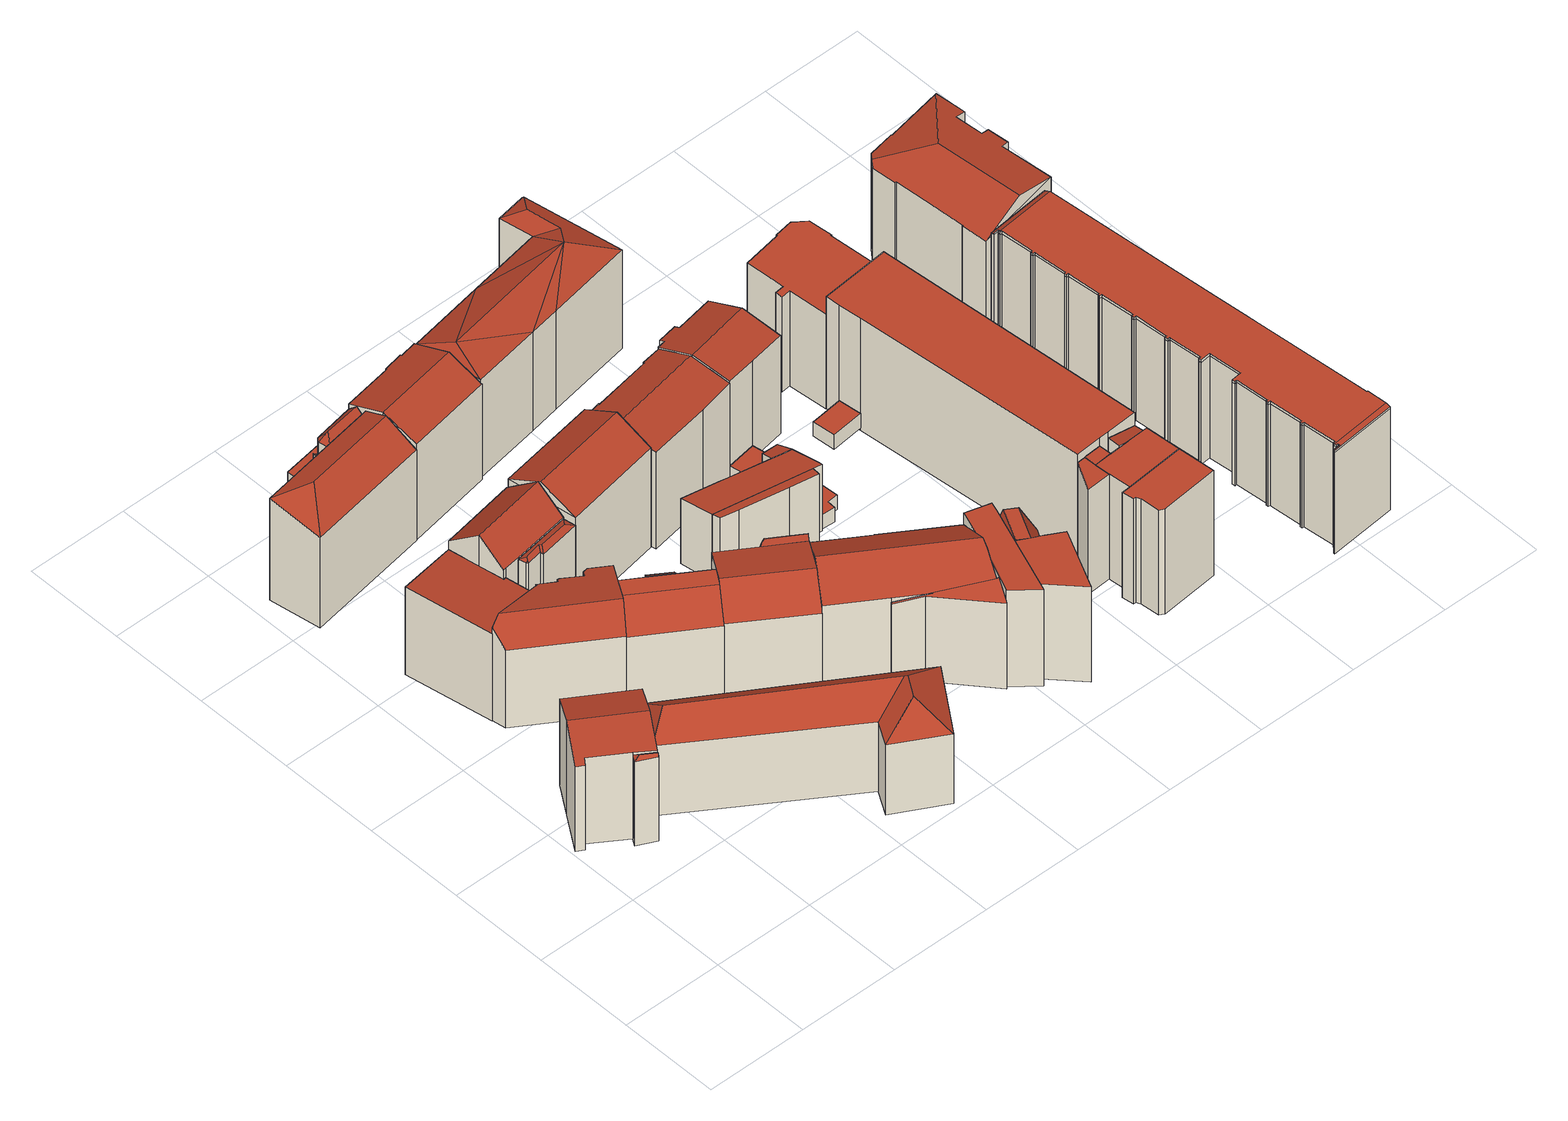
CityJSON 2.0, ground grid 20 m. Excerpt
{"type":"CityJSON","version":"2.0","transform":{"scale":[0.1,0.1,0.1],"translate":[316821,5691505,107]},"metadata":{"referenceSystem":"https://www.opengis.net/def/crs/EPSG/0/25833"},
"CityObjects":{
"building1":{"type":"Building","attributes":{"Gemeindeschluessel":14713000,"Geometrietyp2DReferenz":"3000","function":"31001_9998","roofType":"9999"},"children":["building1-1","building1-2"]},
"building1-1":{"type":"BuildingPart","attributes":{"Dachtyp_tdc":"tdcGableRoof","Dachneigung":15.37,"QualitaetDacherkennung":74,"Geometrietyp2DReferenz":"3000","roofType":"3100","measuredHeight":21.36},"parents":["building1"],"geometry":[{"type":"MultiSurface","lod":"2","boundaries":[[[0,1,2,3]],[[1,4,5,6,2]],[[0,7,8,9]],[[9,10,11,12,13,4,1,0]],[[14,15,16,17,18,19,20,3,2,6]],[[13,12,15,14,21]],[[12,11,16,15]],[[11,10,17,16]],[[10,9,18,17]],[[9,8,19,18]],[[8,7,20,19]],[[7,0,3,20]],[[21,5,4,13]],[[21,14,6,5]]],"semantics":{"surfaces":[{"type":"WallSurface"},{"type":"RoofSurface"},{"type":"GroundSurface"},{"type":"ClosureSurface"}],"values":[0,0,1,1,2,0,0,0,0,0,0,0,0,3]}}]},
"building1-2":{"type":"BuildingPart","attributes":{"Dachtyp_tdc":"tdcFreeFormRoof","Dachneigung":38.5,"QualitaetDacherkennung":6,"Geometrietyp2DReferenz":"3000","roofType":"5000","measuredHeight":19.57},"parents":["building1"],"geometry":[{"type":"MultiSurface","lod":"2","boundaries":[[[22,21,14,23]],[[5,24,25,6]],[[24,22,23,25]],[[26,24,5]],[[27,26,5,21]],[[27,21,22]],[[26,27,22,24]],[[23,14,6,25]],[[6,14,21,5]]],"semantics":{"surfaces":[{"type":"WallSurface"},{"type":"RoofSurface"},{"type":"GroundSurface"},{"type":"ClosureSurface"}],"values":[0,0,0,0,1,1,1,2,3]}}]},
"building2":{"type":"Building","attributes":{"Gemeindeschluessel":14713000,"Dachtyp_tdc":"tdcPolyFlatRoof","Dachneigung":2.95,"QualitaetDacherkennung":68,"Geometrietyp2DReferenz":"3000","function":"31001_9998","roofType":"2100","measuredHeight":19.73},"geometry":[{"type":"MultiSurface","lod":"2","boundaries":[[[28,29,30,31]],[[29,32,33,30]],[[32,34,35,33]],[[34,36,37,35]],[[36,38,39,37]],[[38,40,41,39]],[[40,28,31,41]],[[40,38,36,34,32,29,28]],[[31,30,33,35,37,39,41]]],"semantics":{"surfaces":[{"type":"WallSurface"},{"type":"RoofSurface"},{"type":"GroundSurface"}],"values":[0,0,0,0,0,0,0,1,2]}}]},
"building3":{"type":"Building","attributes":{"Dachtyp_tdc":"tdcFreeFormRoof","Gemeindeschluessel":14713000,"Dachneigung":12.97,"QualitaetDacherkennung":31,"Geometrietyp2DReferenz":"3000","function":"31001_9998","roofType":"5000","measuredHeight":22.93},"geometry":[{"type":"MultiSurface","lod":"2","boundaries":[[[42,43,44,45]],[[43,46,47,44]],[[46,48,49,47]],[[48,50,51,49]],[[50,52,53,51]],[[52,54,55,53]],[[54,56,57,55]],[[56,58,59,57]],[[58,60,61,59]],[[46,62,63,50,48]],[[62,43,42,64,65,60,58,56,54,52,63]],[[46,43,62]],[[52,50,63]],[[61,66,67,45,44,47,49,51,53,55,57,59]],[[60,65,66,61]],[[65,64,67,66]],[[64,42,45,67]]],"semantics":{"surfaces":[{"type":"WallSurface"},{"type":"RoofSurface"},{"type":"GroundSurface"}],"values":[0,0,0,0,0,0,0,0,0,1,1,0,0,2,0,0,0]}}]},
"building4":{"type":"Building","attributes":{"Dachtyp_tdc":"tdcFreeFormRoof","Gemeindeschluessel":14713000,"Dachneigung":39.25,"QualitaetDacherkennung":23,"Geometrietyp2DReferenz":"3000","function":"31001_9998","roofType":"5000","measuredHeight":20.72},"geometry":[{"type":"MultiSurface","lod":"2","boundaries":[[[68,69,70,71]],[[69,72,73,70]],[[72,74,75,73]],[[74,76,77,75]],[[76,78,79,77]],[[78,68,71,79]],[[80,81,78,76]],[[82,83,80,76,74]],[[82,74,72]],[[83,82,72,69]],[[81,80,83,69,68]],[[81,68,78]],[[71,70,73,75,77,79]]],"semantics":{"surfaces":[{"type":"WallSurface"},{"type":"RoofSurface"},{"type":"GroundSurface"}],"values":[0,0,0,0,0,0,1,1,1,1,1,1,2]}}]},
"building5":{"type":"Building","attributes":{"Gemeindeschluessel":14713000,"Geometrietyp2DReferenz":"3000","function":"31001_9998","roofType":"9999"},"children":["building5-1","building5-2"]},
"building5-1":{"type":"BuildingPart","attributes":{"Dachtyp_tdc":"tdcHipAndGableRoof","Dachneigung":33.05,"QualitaetDacherkennung":37,"Geometrietyp2DReferenz":"3000","roofType":"5000","measuredHeight":24.32},"parents":["building5"],"geometry":[{"type":"MultiSurface","lod":"2","boundaries":[[[84,85,86,87]],[[85,88,89,86]],[[90,84,87,91,92]],[[88,85,93]],[[84,90,94]],[[85,84,94,93]],[[90,88,93,94]],[[87,86,89,95,96,91]],[[95,89,88,90,92,97,98]],[[92,91,96,97]],[[96,95,98,97]]],"semantics":{"surfaces":[{"type":"WallSurface"},{"type":"RoofSurface"},{"type":"GroundSurface"},{"type":"ClosureSurface"}],"values":[0,0,0,1,0,1,1,2,0,3,3]}}]},
"building5-2":{"type":"BuildingPart","attributes":{"Dachtyp_tdc":"tdcFreeFormRoof","Dachneigung":47.01,"QualitaetDacherkennung":5,"Geometrietyp2DReferenz":"3000","roofType":"5000","measuredHeight":22.91},"parents":["building5"],"geometry":[{"type":"MultiSurface","lod":"2","boundaries":[[[98,99,100,95]],[[99,101,102,100]],[[101,103,104,102]],[[103,105,106,104]],[[105,107,108,106]],[[107,109,110,108]],[[109,111,112,110]],[[111,113,114,112]],[[113,92,91,114]],[[113,111,109,115,116,117]],[[109,107,115]],[[107,105,116,115]],[[105,103,117,116]],[[103,101,99,98,97]],[[103,97,92,113,117]],[[95,100,102,104,106,108,110,112,114,91,96]],[[96,91,92,97]],[[98,95,96,97]]],"semantics":{"surfaces":[{"type":"WallSurface"},{"type":"RoofSurface"},{"type":"GroundSurface"},{"type":"ClosureSurface"}],"values":[0,0,0,0,0,0,0,0,0,1,1,1,1,1,1,2,3,3]}}]},
"building6":{"type":"Building","attributes":{"Dachtyp_tdc":"tdcPolyFlatRoof","Gemeindeschluessel":14713000,"Dachneigung":42.64,"QualitaetDacherkennung":22,"Geometrietyp2DReferenz":"3000","function":"31001_9998","roofType":"2100","measuredHeight":22.28},"geometry":[{"type":"MultiSurface","lod":"2","boundaries":[[[118,119,120,121]],[[119,122,123,120]],[[122,124,125,123]],[[124,126,127,125]],[[126,118,121,127]],[[126,124,122,119,118]],[[121,120,123,125,127]]],"semantics":{"surfaces":[{"type":"WallSurface"},{"type":"RoofSurface"},{"type":"GroundSurface"}],"values":[0,0,0,0,0,1,2]}}]},
"building7":{"type":"Building","attributes":{"Gemeindeschluessel":14713000,"Geometrietyp2DReferenz":"3000","function":"31001_9998","roofType":"9999"},"children":["building7-1","building7-2"]},
"building7-1":{"type":"BuildingPart","attributes":{"Dachtyp_tdc":"tdcFreeFormRoof","Dachneigung":22.68,"QualitaetDacherkennung":15,"Geometrietyp2DReferenz":"3000","roofType":"5000","measuredHeight":21.15},"parents":["building7"],"geometry":[{"type":"MultiSurface","lod":"2","boundaries":[[[128,129,130,131]],[[129,132,133,130]],[[132,134,135,133]],[[136,137,138,139]],[[137,140,141,138]],[[140,128,131,141]],[[142,143,140,137]],[[142,137,136]],[[144,145,143,142,136,134]],[[146,144,134,132]],[[146,132,129]],[[145,144,146,129,128]],[[143,145,128,140]],[[131,130,133,135,139,138,141]],[[139,135,134,136]]],"semantics":{"surfaces":[{"type":"WallSurface"},{"type":"RoofSurface"},{"type":"GroundSurface"},{"type":"ClosureSurface"}],"values":[0,0,0,0,0,0,1,1,1,1,1,1,1,2,3]}}]},
"building7-2":{"type":"BuildingPart","attributes":{"Dachtyp_tdc":"tdcGableRoof","Dachneigung":39.76,"QualitaetDacherkennung":64,"Geometrietyp2DReferenz":"3000","roofType":"3100","measuredHeight":26.02},"parents":["building7"],"geometry":[{"type":"MultiSurface","lod":"2","boundaries":[[[147,148,149,150]],[[148,151,152,149]],[[151,153,154,152]],[[153,155,156,154]],[[155,157,158,156]],[[157,159,160,158]],[[159,161,136,139,160]],[[162,147,150,135,134]],[[159,157,155,153,151]],[[151,148,147,162,161,159]],[[150,149,152,154,156,158,160,139,135]],[[134,136,161,162]],[[134,135,139,136]]],"semantics":{"surfaces":[{"type":"WallSurface"},{"type":"RoofSurface"},{"type":"GroundSurface"},{"type":"ClosureSurface"}],"values":[0,0,0,0,0,0,0,0,1,1,2,0,3]}}]},
"building8":{"type":"Building","attributes":{"Gemeindeschluessel":14713000,"Geometrietyp2DReferenz":"3000","function":"31001_9998","roofType":"9999"},"children":["building8-1","building8-2"]},
"building8-1":{"type":"BuildingPart","attributes":{"Dachtyp_tdc":"tdcCutGableRoof","Dachneigung":44.72,"QualitaetDacherkennung":66,"Geometrietyp2DReferenz":"3000","roofType":"9999","measuredHeight":21.93},"parents":["building8"],"geometry":[{"type":"MultiSurface","lod":"2","boundaries":[[[163,164,165,166]],[[167,168,169,170]],[[168,171,172,169]],[[171,173,174,172]],[[173,175,176,174]],[[175,177,178,176]],[[177,179,180,178]],[[179,181,182,180]],[[181,183,184,182]],[[183,163,166,184]],[[173,171,168,167,185,164,163,183]],[[181,179,177,175]],[[183,181,175,173]],[[166,165,186,170,169,172,174,176,178,180,182,184]],[[186,165,164,185]],[[170,186,185,167]]],"semantics":{"surfaces":[{"type":"WallSurface"},{"type":"RoofSurface"},{"type":"GroundSurface"},{"type":"ClosureSurface"}],"values":[0,0,0,0,0,0,0,0,0,0,1,1,1,2,3,3]}}]},
"building8-2":{"type":"BuildingPart","attributes":{"Dachtyp_tdc":"tdcPolyFlatRoof","Dachneigung":35.37,"QualitaetDacherkennung":40,"Geometrietyp2DReferenz":"3000","roofType":"2100","measuredHeight":17.19},"parents":["building8"],"geometry":[{"type":"MultiSurface","lod":"2","boundaries":[[[187,188,167,170,189]],[[190,191,192,165,164]],[[191,187,189,192]],[[191,190,193,188,187]],[[189,170,186,165,192]],[[193,185,167,188]],[[185,186,170,167]],[[190,164,185,193]],[[164,165,186,185]]],"semantics":{"surfaces":[{"type":"WallSurface"},{"type":"RoofSurface"},{"type":"GroundSurface"},{"type":"ClosureSurface"}],"values":[0,0,0,1,2,0,3,0,3]}}]},
"building9":{"type":"Building","attributes":{"Gemeindeschluessel":14713000,"Geometrietyp2DReferenz":"3000","function":"31001_9998","roofType":"9999"},"children":["building9-1","building9-2"]},
"building9-1":{"type":"BuildingPart","attributes":{"Dachtyp_tdc":"tdcFreeFormRoof","Dachneigung":75.39,"QualitaetDacherkennung":14,"Geometrietyp2DReferenz":"3000","roofType":"5000","measuredHeight":22},"parents":["building9"],"geometry":[{"type":"MultiSurface","lod":"2","boundaries":[[[194,195,196,197,198]],[[195,199,200,196]],[[199,201,202,200]],[[201,203,204,205,202]],[[206,203,201]],[[207,206,201,199]],[[208,207,199,195]],[[208,195,194]],[[206,207,208,194,203]],[[197,196,200,202,205]],[[198,197,205,204]],[[198,204,203,194]]],"semantics":{"surfaces":[{"type":"WallSurface"},{"type":"RoofSurface"},{"type":"GroundSurface"},{"type":"ClosureSurface"}],"values":[0,0,0,0,0,1,1,1,1,2,3,3]}}]},
"building9-2":{"type":"BuildingPart","attributes":{"Dachtyp_tdc":"tdcGableRoof","Dachneigung":11.96,"QualitaetDacherkennung":33,"Geometrietyp2DReferenz":"3000","roofType":"3100","measuredHeight":22.64},"parents":["building9"],"geometry":[{"type":"MultiSurface","lod":"2","boundaries":[[[204,209,210,205]],[[209,211,178,210]],[[211,212,172,178]],[[212,198,197,172]],[[213,214,215,216,217]],[[209,216,215,211]],[[211,215,214,212]],[[204,203,217,216,209]],[[212,214,213,194,198]],[[197,205,210,178,172]],[[205,197,198,204]],[[217,203,194,213]],[[198,194,203,204]]],"semantics":{"surfaces":[{"type":"WallSurface"},{"type":"RoofSurface"},{"type":"GroundSurface"},{"type":"ClosureSurface"}],"values":[0,0,0,0,1,1,0,0,0,2,3,0,3]}}]},
"building10":{"type":"Building","attributes":{"Gemeindeschluessel":14713000,"Dachorientierung":0,"MittlereTraufHoehe":118.76,"ObjektHoehe":10.97,"BodenHoehe":107.78,"Geometrietyp2DReferenz":"3000","BezugspunktDach":"2000","AbsoluteHoehe":118.76,"Dachflaeche":135.87,"function":"31001_9998","measuredHeight":10.97,"storeysAboveGround":4},"geometry":[{"type":"MultiSurface","lod":"2","boundaries":[[[218,219,220,221,222,223,224,225,226,227,228,229,230,231,232,233,234,235,236,237,238,239,240,241]],[[233,232,242,243]],[[232,231,244,242]],[[231,230,245,244]],[[230,229,246,245]],[[229,228,247,246]],[[228,227,248,247]],[[227,226,249,248]],[[226,225,127,249]],[[225,224,250,127]],[[224,223,251,250]],[[223,222,252,251]],[[222,221,253,252]],[[221,220,254,253]],[[220,219,255,254]],[[219,218,256,255]],[[218,241,257,256]],[[241,240,258,257]],[[240,239,259,258]],[[239,238,260,259]],[[238,237,261,260]],[[237,236,262,261]],[[236,235,263,262]],[[235,234,264,263]],[[234,233,243,264]],[[257,258,259,260,261,262,263,264,243,242,244,245,246,247,248,249,127,250,251,252,253,254,255,256]]],"semantics":{"surfaces":[{"type":"RoofSurface"},{"type":"WallSurface"},{"type":"GroundSurface"}],"values":[0,1,1,1,1,1,1,1,1,1,1,1,1,1,1,1,1,1,1,1,1,1,1,1,1,2]}}]},
"building11":{"type":"Building","attributes":{"Dachtyp_tdc":"tdcGableRoof","Gemeindeschluessel":14713000,"Dachneigung":29.7,"QualitaetDacherkennung":48,"Geometrietyp2DReferenz":"3000","function":"31001_9998","roofType":"3100","measuredHeight":26.28},"geometry":[{"type":"MultiSurface","lod":"2","boundaries":[[[265,266,267,158]],[[266,268,269,267]],[[268,270,138,269]],[[270,265,158,138]],[[268,266,271]],[[265,270,272]],[[266,265,272,271]],[[270,268,271,272]],[[158,267,269,138]]],"semantics":{"surfaces":[{"type":"WallSurface"},{"type":"RoofSurface"},{"type":"GroundSurface"}],"values":[0,0,0,0,0,0,1,1,2]}}]},
"building12":{"type":"Building","attributes":{"Dachtyp_tdc":"tdcGableRoof","Gemeindeschluessel":14713000,"Dachneigung":18.73,"QualitaetDacherkennung":44,"Geometrietyp2DReferenz":"3000","function":"31001_9998","roofType":"3100","measuredHeight":24.68},"geometry":[{"type":"MultiSurface","lod":"2","boundaries":[[[273,274,275,276]],[[274,277,278,275]],[[277,279,280,278]],[[279,281,282,280]],[[281,283,284,282]],[[283,285,286,284]],[[285,287,288,286]],[[287,289,290,288]],[[289,291,292,290]],[[291,293,294,292]],[[293,295,296,294]],[[295,273,276,296]],[[291,289,287,285,283]],[[283,281,279,277,274,273,295,293,291]],[[276,275,278,280,282,284,286,288,290,292,294,296]]],"semantics":{"surfaces":[{"type":"WallSurface"},{"type":"RoofSurface"},{"type":"GroundSurface"}],"values":[0,0,0,0,0,0,0,0,0,0,0,0,1,1,2]}}]},
"building13":{"type":"Building","attributes":{"Gemeindeschluessel":14713000,"Geometrietyp2DReferenz":"3000","function":"31001_9998","roofType":"9999"},"children":["building13-1","building13-2"]},
"building13-1":{"type":"BuildingPart","attributes":{"Dachtyp_tdc":"tdcGableRoof","Dachneigung":29.41,"QualitaetDacherkennung":64,"Geometrietyp2DReferenz":"3000","roofType":"3100","measuredHeight":23.56},"parents":["building13"],"geometry":[{"type":"MultiSurface","lod":"2","boundaries":[[[297,298,299,300,301]],[[298,302,303,299]],[[302,201,304,303]],[[201,305,306,304]],[[305,307,308,306]],[[307,309,310,308]],[[309,311,312,310]],[[311,313,314,312]],[[313,315,316,314]],[[315,317,318,316]],[[317,319,320,318]],[[315,313,311,309,307,305,201,302]],[[302,298,297,321,322,319,317,315]],[[323,300,299,303,304,306,308,310,312,314,316,318,320]],[[301,321,297]],[[300,323,322,321,301]],[[323,320,319,322]]],"semantics":{"surfaces":[{"type":"WallSurface"},{"type":"RoofSurface"},{"type":"GroundSurface"},{"type":"ClosureSurface"}],"values":[0,0,0,0,0,0,0,0,0,0,0,1,1,2,0,3,3]}}]},
"building13-2":{"type":"BuildingPart","attributes":{"Dachtyp_tdc":"tdcPolyFlatRoof","Dachneigung":29.87,"QualitaetDacherkennung":61,"Geometrietyp2DReferenz":"3000","roofType":"2100","measuredHeight":21.38},"parents":["building13"],"geometry":[{"type":"MultiSurface","lod":"2","boundaries":[[[324,325,326,320,319]],[[325,327,328,326]],[[327,329,330,328]],[[329,331,332,330]],[[331,301,300,332]],[[301,331,329,327,325,324,333,334,321]],[[323,320,326,328,330,332,300]],[[322,334,333]],[[319,322,333,324]],[[319,320,323,322]],[[322,321,334]],[[323,300,301,321,322]]],"semantics":{"surfaces":[{"type":"WallSurface"},{"type":"RoofSurface"},{"type":"GroundSurface"},{"type":"ClosureSurface"}],"values":[0,0,0,0,0,1,2,0,0,3,0,3]}}]},
"building14":{"type":"Building","attributes":{"Dachtyp_tdc":"tdcPolyFlatRoof","Gemeindeschluessel":14713000,"Dachneigung":6.04,"QualitaetDacherkennung":55,"Geometrietyp2DReferenz":"3000","function":"31001_9998","roofType":"2100","measuredHeight":4.25},"geometry":[{"type":"MultiSurface","lod":"2","boundaries":[[[335,336,337,338]],[[336,339,340,337]],[[339,341,342,340]],[[341,335,338,342]],[[341,339,336,335]],[[338,337,340,342]]],"semantics":{"surfaces":[{"type":"WallSurface"},{"type":"RoofSurface"},{"type":"GroundSurface"}],"values":[0,0,0,0,1,2]}}]},
"building15":{"type":"Building","attributes":{"Gemeindeschluessel":14713000,"Geometrietyp2DReferenz":"3000","function":"31001_9998","roofType":"9999"},"children":["building15-1","building15-2"]},
"building15-1":{"type":"BuildingPart","attributes":{"Dachtyp_tdc":"tdcPolyFlatRoof","Dachneigung":4.33,"QualitaetDacherkennung":36,"Geometrietyp2DReferenz":"3000","roofType":"2100","measuredHeight":15.21},"parents":["building15"],"geometry":[{"type":"MultiSurface","lod":"2","boundaries":[[[343,344,345,346]],[[344,347,348,345]],[[347,349,350,348]],[[349,351,352,350]],[[343,346,353,354]],[[354,351,349,347,344,343]],[[346,345,348,350,352,353]],[[354,353,352,351]]],"semantics":{"surfaces":[{"type":"WallSurface"},{"type":"RoofSurface"},{"type":"GroundSurface"},{"type":"ClosureSurface"}],"values":[0,0,0,0,0,1,2,3]}}]},
"building15-2":{"type":"BuildingPart","attributes":{"Dachtyp_tdc":"tdcPolyFlatRoof","Dachneigung":3.43,"QualitaetDacherkennung":76,"Geometrietyp2DReferenz":"3000","roofType":"2100","measuredHeight":15.07},"parents":["building15"],"geometry":[{"type":"MultiSurface","lod":"2","boundaries":[[[355,356,357,358]],[[356,359,360,357]],[[359,361,362,360]],[[361,363,364,362]],[[363,365,366,364]],[[365,367,368,366]],[[367,369,370,368]],[[369,354,353,370]],[[351,355,358,352]],[[351,354,369,367,365,363,361,359,356,355]],[[358,357,360,362,364,366,368,370,353,352]],[[352,353,354,351]]],"semantics":{"surfaces":[{"type":"WallSurface"},{"type":"RoofSurface"},{"type":"GroundSurface"},{"type":"ClosureSurface"}],"values":[0,0,0,0,0,0,0,0,0,1,2,3]}}]},
"building16":{"type":"Building","attributes":{"Dachtyp_tdc":"tdcPolyFlatRoof","Gemeindeschluessel":14713000,"Dachneigung":0,"QualitaetDacherkennung":58,"Geometrietyp2DReferenz":"3000","function":"31001_9998","roofType":"1000","measuredHeight":21.76},"geometry":[{"type":"MultiSurface","lod":"2","boundaries":[[[371,372,326,373]],[[372,374,318,326]],[[374,375,312,318]],[[375,376,377,312]],[[376,378,379,377]],[[378,380,381,379]],[[380,382,383,381]],[[382,371,373,383]],[[382,380,378,376,375,374,372,371]],[[373,326,318,312,377,379,381,383]]],"semantics":{"surfaces":[{"type":"WallSurface"},{"type":"RoofSurface"},{"type":"GroundSurface"}],"values":[0,0,0,0,0,0,0,0,1,2]}}]},
"building17":{"type":"Building","attributes":{"Dachtyp_tdc":"tdcFreeFormRoof","Gemeindeschluessel":14713000,"Dachneigung":10.08,"QualitaetDacherkennung":63,"Geometrietyp2DReferenz":"3000","function":"31001_9998","roofType":"5000","measuredHeight":23.23},"geometry":[{"type":"MultiSurface","lod":"2","boundaries":[[[384,385,386,387]],[[385,388,389,386]],[[388,390,391,389]],[[390,392,393,391]],[[392,394,395,393]],[[394,396,397,395]],[[396,398,399,397]],[[398,400,401,399]],[[400,402,403,401]],[[402,404,405,403]],[[404,406,407,405]],[[406,408,409,407]],[[408,384,387,409]],[[404,402,400,398,396,394,392,390,388]],[[388,385,384,408,406,404]],[[387,386,389,391,393,395,397,399,401,403,405,407,409]]],"semantics":{"surfaces":[{"type":"WallSurface"},{"type":"RoofSurface"},{"type":"GroundSurface"}],"values":[0,0,0,0,0,0,0,0,0,0,0,0,0,1,1,2]}}]},
"building18":{"type":"Building","attributes":{"Gemeindeschluessel":14713000,"Geometrietyp2DReferenz":"3000","function":"31001_9998","roofType":"9999"},"children":["building18-1","building18-2"]},
"building18-1":{"type":"BuildingPart","attributes":{"Dachtyp_tdc":"tdcPolyFlatRoof","Dachneigung":0,"QualitaetDacherkennung":65,"Geometrietyp2DReferenz":"3000","roofType":"1000","measuredHeight":21.57},"parents":["building18"],"geometry":[{"type":"MultiSurface","lod":"2","boundaries":[[[410,411,412,413]],[[411,414,415,412]],[[414,416,417,418,415]],[[419,410,413,420,421]],[[419,422,423,416,414,411,410]],[[413,412,415,418,420]],[[421,422,419]],[[423,417,416]],[[421,420,418,417]],[[421,417,423,422]]],"semantics":{"surfaces":[{"type":"WallSurface"},{"type":"RoofSurface"},{"type":"GroundSurface"},{"type":"ClosureSurface"}],"values":[0,0,0,0,1,2,0,0,3,3]}}]},
"building18-2":{"type":"BuildingPart","attributes":{"Dachtyp_tdc":"tdcCutGableRoof","Dachneigung":62.18,"QualitaetDacherkennung":31,"Geometrietyp2DReferenz":"3000","roofType":"9999","measuredHeight":21.59},"parents":["building18"],"geometry":[{"type":"MultiSurface","lod":"2","boundaries":[[[417,424,425,418]],[[424,426,427,425]],[[426,421,420,427]],[[424,417,423,428,429]],[[426,424,429,430]],[[421,426,430,422]],[[430,429,428,422]],[[418,425,427,420]],[[418,420,421,417]],[[428,423,422]],[[422,423,417,421]]],"semantics":{"surfaces":[{"type":"WallSurface"},{"type":"RoofSurface"},{"type":"GroundSurface"},{"type":"ClosureSurface"}],"values":[0,0,0,1,0,1,1,2,3,0,3]}}]},
"building19":{"type":"Building","attributes":{"Gemeindeschluessel":14713000,"Geometrietyp2DReferenz":"3000","function":"31001_9998","roofType":"9999"},"children":["building19-1","building19-2"]},
"building19-1":{"type":"BuildingPart","attributes":{"Dachtyp_tdc":"tdcPolyFlatRoof","Dachneigung":14.62,"QualitaetDacherkennung":73,"Geometrietyp2DReferenz":"3000","roofType":"2100","measuredHeight":14.29},"parents":["building19"],"geometry":[{"type":"MultiSurface","lod":"2","boundaries":[[[365,431,432,433,434]],[[431,435,436,432]],[[435,437,438,436]],[[437,439,440,441,438]],[[439,437,435,431,365]],[[433,432,436,438,441]],[[434,440,439,365]],[[434,433,441,440]]],"semantics":{"surfaces":[{"type":"WallSurface"},{"type":"RoofSurface"},{"type":"GroundSurface"},{"type":"ClosureSurface"}],"values":[0,0,0,0,1,2,0,3]}}]},
"building19-2":{"type":"BuildingPart","attributes":{"Dachtyp_tdc":"tdcPolyFlatRoof","Dachneigung":0,"QualitaetDacherkennung":81,"Geometrietyp2DReferenz":"3000","roofType":"1000","measuredHeight":3.27},"parents":["building19"],"geometry":[{"type":"MultiSurface","lod":"2","boundaries":[[[440,442,443,441]],[[442,444,445,443]],[[444,446,447,445]],[[446,448,449,447]],[[448,450,451,449]],[[450,452,453,451]],[[452,434,433,453]],[[434,452,450,448,446,444,442,440]],[[441,443,445,447,449,451,453,433]],[[441,433,434,440]]],"semantics":{"surfaces":[{"type":"WallSurface"},{"type":"RoofSurface"},{"type":"GroundSurface"},{"type":"ClosureSurface"}],"values":[0,0,0,0,0,0,0,1,2,3]}}]},
"building20":{"type":"Building","attributes":{"Dachtyp_tdc":"tdcFreeFormRoof","Gemeindeschluessel":14713000,"Dachneigung":24.16,"QualitaetDacherkennung":31,"Geometrietyp2DReferenz":"3000","function":"31001_9998","roofType":"5000","measuredHeight":25.18},"geometry":[{"type":"MultiSurface","lod":"2","boundaries":[[[454,455,456,457]],[[455,458,459,456]],[[458,460,461,459]],[[460,462,463,461]],[[462,464,465,463]],[[464,466,467,465]],[[466,468,469,467]],[[468,470,471,469]],[[470,472,473,471]],[[472,454,457,473]],[[474,470,468]],[[474,472,470]],[[475,472,474]],[[472,475,454]],[[476,477,478,474,468,466]],[[476,466,464]],[[477,476,464,462]],[[478,477,462,460]],[[460,474,478]],[[458,474,460]],[[458,475,474]],[[475,458,455]],[[475,455,454]],[[457,456,459,461,463,465,467,469,471,473]]],"semantics":{"surfaces":[{"type":"WallSurface"},{"type":"RoofSurface"},{"type":"GroundSurface"}],"values":[0,0,0,0,0,0,0,0,0,0,1,1,1,1,1,1,1,1,1,1,1,1,1,2]}}]},
"building21":{"type":"Building","attributes":{"Dachtyp_tdc":"tdcPolyFlatRoof","Gemeindeschluessel":14713000,"Dachneigung":0,"QualitaetDacherkennung":48,"Geometrietyp2DReferenz":"3000","function":"31001_9998","roofType":"1000","measuredHeight":3.1},"geometry":[{"type":"MultiSurface","lod":"2","boundaries":[[[479,480,481,407]],[[480,482,483,481]],[[482,484,485,483]],[[484,479,407,485]],[[484,482,480,479]],[[407,481,483,485]]],"semantics":{"surfaces":[{"type":"WallSurface"},{"type":"RoofSurface"},{"type":"GroundSurface"}],"values":[0,0,0,0,1,2]}}]},
"building22":{"type":"Building","attributes":{"Dachtyp_tdc":"tdcGableRoof","Gemeindeschluessel":14713000,"Dachneigung":10.08,"QualitaetDacherkennung":63,"Geometrietyp2DReferenz":"3000","function":"31001_9998","roofType":"3100","measuredHeight":23.51},"geometry":[{"type":"MultiSurface","lod":"2","boundaries":[[[486,487,488,489]],[[487,490,491,488]],[[490,492,493,491]],[[492,494,495,493]],[[494,496,497,495]],[[496,498,499,497]],[[498,500,501,499]],[[500,502,503,501]],[[502,504,505,503]],[[504,506,507,505]],[[506,508,509,507]],[[508,486,489,509]],[[504,502,500,498,496,494,492,490,487]],[[487,486,508,506,504]],[[489,488,491,493,495,497,499,501,503,505,507,509]]],"semantics":{"surfaces":[{"type":"WallSurface"},{"type":"RoofSurface"},{"type":"GroundSurface"}],"values":[0,0,0,0,0,0,0,0,0,0,0,0,1,1,2]}}]},
"building23":{"type":"Building","attributes":{"Gemeindeschluessel":14713000,"Geometrietyp2DReferenz":"3000","function":"31001_9998","roofType":"9999"},"children":["building23-1","building23-2","building23-3","building23-4","building23-5"]},
"building23-1":{"type":"BuildingPart","attributes":{"Dachtyp_tdc":"tdcPolyFlatRoof","Dachneigung":12.96,"QualitaetDacherkennung":79,"Geometrietyp2DReferenz":"3000","roofType":"2100","measuredHeight":24.07},"parents":["building23"],"geometry":[{"type":"MultiSurface","lod":"2","boundaries":[[[510,511,512,513]],[[511,514,515,512]],[[516,510,513,517,518]],[[516,519,514,511,510]],[[513,512,515,517]],[[518,519,516]],[[517,515,514,519,518]]],"semantics":{"surfaces":[{"type":"WallSurface"},{"type":"RoofSurface"},{"type":"GroundSurface"},{"type":"ClosureSurface"}],"values":[0,0,0,1,2,0,3]}}]},
"building23-2":{"type":"BuildingPart","attributes":{"Dachtyp_tdc":"tdcPolyFlatRoof","Dachneigung":0,"QualitaetDacherkennung":59,"Geometrietyp2DReferenz":"3000","roofType":"1000","measuredHeight":23.7},"parents":["building23"],"geometry":[{"type":"MultiSurface","lod":"2","boundaries":[[[520,521,522,523,524]],[[525,518,517,526]],[[527,528,529,515,514]],[[528,527,519,518,525,530,521,520]],[[524,523,531,526,517,515,529]],[[532,522,521,530]],[[531,523,522,532]],[[526,531,532,530,525]],[[514,519,527]],[[515,517,518,519,514]],[[524,529,528,520]]],"semantics":{"surfaces":[{"type":"WallSurface"},{"type":"RoofSurface"},{"type":"GroundSurface"},{"type":"ClosureSurface"}],"values":[0,0,0,1,2,0,3,3,0,3,3]}}]},
"building23-3":{"type":"BuildingPart","attributes":{"Dachtyp_tdc":"tdcPolyFlatRoof","Dachneigung":0,"QualitaetDacherkennung":49,"Geometrietyp2DReferenz":"3000","roofType":"1000","measuredHeight":23.74},"parents":["building23"],"geometry":[{"type":"MultiSurface","lod":"2","boundaries":[[[533,534,535,536]],[[534,537,538,535]],[[537,539,540,538]],[[539,541,542,540]],[[541,520,524,542]],[[543,544,529,528]],[[543,545,546,544]],[[545,533,536,546]],[[545,543,528,520,541,539,537,534,533]],[[536,535,538,540,542,524,529,544,546]],[[528,529,524,520]]],"semantics":{"surfaces":[{"type":"WallSurface"},{"type":"RoofSurface"},{"type":"GroundSurface"},{"type":"ClosureSurface"}],"values":[0,0,0,0,0,0,0,0,1,2,3]}}]},
"building23-4":{"type":"BuildingPart","attributes":{"Dachtyp_tdc":"tdcPolyFlatRoof","Dachneigung":0,"QualitaetDacherkennung":55,"Geometrietyp2DReferenz":"3000","roofType":"1000","measuredHeight":23.65},"parents":["building23"],"geometry":[{"type":"MultiSurface","lod":"2","boundaries":[[[522,547,548,523]],[[547,549,550,548]],[[549,551,552,550]],[[551,549,547,522,532]],[[523,548,550,552,531]],[[523,531,532,522]],[[531,552,551,532]]],"semantics":{"surfaces":[{"type":"WallSurface"},{"type":"RoofSurface"},{"type":"GroundSurface"},{"type":"ClosureSurface"}],"values":[0,0,0,1,2,3,3]}}]},
"building23-5":{"type":"BuildingPart","attributes":{"Dachtyp_tdc":"tdcPolyFlatRoof","Dachneigung":0,"QualitaetDacherkennung":86,"Geometrietyp2DReferenz":"3000","roofType":"1000","measuredHeight":23.71},"parents":["building23"],"geometry":[{"type":"MultiSurface","lod":"2","boundaries":[[[553,554,555,552,551]],[[554,525,526,555]],[[525,554,553,530]],[[531,552,555,526]],[[551,532,530,553]],[[531,532,551,552]],[[530,532,531,526,525]]],"semantics":{"surfaces":[{"type":"WallSurface"},{"type":"RoofSurface"},{"type":"GroundSurface"},{"type":"ClosureSurface"}],"values":[0,0,1,2,0,3,3]}}]},
"building24":{"type":"Building","attributes":{"Dachtyp_tdc":"tdcPolyFlatRoof","Gemeindeschluessel":14713000,"Dachneigung":0,"QualitaetDacherkennung":54,"Geometrietyp2DReferenz":"3000","function":"31001_9998","roofType":"1000","measuredHeight":3.23},"geometry":[{"type":"MultiSurface","lod":"2","boundaries":[[[556,557,558,559]],[[557,560,561,558]],[[560,562,563,561]],[[562,556,559,563]],[[562,560,557,556]],[[559,558,561,563]]],"semantics":{"surfaces":[{"type":"WallSurface"},{"type":"RoofSurface"},{"type":"GroundSurface"}],"values":[0,0,0,0,1,2]}}]},
"building25":{"type":"Building","attributes":{"Dachtyp_tdc":"tdcPolyFlatRoof","Gemeindeschluessel":14713000,"Dachneigung":0,"QualitaetDacherkennung":50,"Geometrietyp2DReferenz":"3000","function":"31001_9998","roofType":"1000","measuredHeight":25.34},"geometry":[{"type":"MultiSurface","lod":"2","boundaries":[[[564,565,566,567]],[[565,568,569,566]],[[568,570,571,569]],[[570,572,573,571]],[[572,574,575,573]],[[574,576,577,575]],[[576,578,579,577]],[[578,564,567,579]],[[578,576,574,572,570,568,565,564]],[[567,566,569,571,573,575,577,579]]],"semantics":{"surfaces":[{"type":"WallSurface"},{"type":"RoofSurface"},{"type":"GroundSurface"}],"values":[0,0,0,0,0,0,0,0,1,2]}}]},
"building26":{"type":"Building","attributes":{"Dachtyp_tdc":"tdcPolyFlatRoof","Gemeindeschluessel":14713000,"Dachneigung":0,"QualitaetDacherkennung":31,"Geometrietyp2DReferenz":"3000","function":"31001_9998","roofType":"1000","measuredHeight":21.39},"geometry":[{"type":"MultiSurface","lod":"2","boundaries":[[[580,581,582,583]],[[581,584,585,582]],[[584,586,587,585]],[[586,588,589,587]],[[588,590,591,589]],[[590,592,593,591]],[[592,594,595,593]],[[594,596,597,595]],[[596,598,599,597]],[[598,600,601,599]],[[600,602,603,601]],[[602,604,605,603]],[[604,580,583,605]],[[604,602,600,598,596,594,592,590,588,586,584,581,580]],[[583,582,585,587,589,591,593,595,597,599,601,603,605]]],"semantics":{"surfaces":[{"type":"WallSurface"},{"type":"RoofSurface"},{"type":"GroundSurface"}],"values":[0,0,0,0,0,0,0,0,0,0,0,0,0,1,2]}}]},
"building27":{"type":"Building","attributes":{"name":"Apartment Central","Dachtyp_tdc":"tdcFreeFormRoof","Gemeindeschluessel":14713000,"Dachneigung":0,"QualitaetDacherkennung":82,"Geometrietyp2DReferenz":"3000","function":"31001_2071","roofType":"5000","measuredHeight":23.61},"geometry":[{"type":"MultiSurface","lod":"2","boundaries":[[[606,607,608,609]],[[609,608,610,611]],[[611,610,612]],[[613,614,615,616]],[[616,615,617,618]],[[618,617,619,620]],[[620,619,621,622]],[[622,621,623,624]],[[625,626,627,628,629,630,631,632,633,634,635,636,637,638,639,640,641,642,643,644,645,646,647,648,649,650,651,652,653,654,655,656,657,658,659,660,661,662,663,664,665,666,667,668,669,670,671,672,673,674,675,676,677,678,679,680,681]],[[682,683,626,625]],[[683,684,627,626]],[[684,685,628,627]],[[685,686,629,628]],[[686,613,630,629]],[[613,616,631,630]],[[616,618,632,631]],[[618,620,633,632]],[[620,622,634,633]],[[622,624,635,634]],[[624,687,636,635]],[[687,688,637,636]],[[688,689,638,637]],[[689,690,639,638]],[[690,691,640,639]],[[691,692,641,640]],[[692,693,642,641]],[[693,694,643,642]],[[694,695,644,643]],[[695,696,645,644]],[[696,697,646,645]],[[697,698,647,646]],[[698,699,648,647]],[[699,700,649,648]],[[700,701,650,649]],[[701,702,651,650]],[[702,703,652,651]],[[703,704,653,652]],[[704,705,654,653]],[[705,706,655,654]],[[706,707,656,655]],[[707,708,657,656]],[[708,709,658,657]],[[709,710,659,658]],[[710,711,660,659]],[[711,712,661,660]],[[712,713,662,661]],[[713,714,663,662]],[[714,715,664,663]],[[715,716,665,664]],[[716,717,666,665]],[[717,718,667,666]],[[718,719,668,667]],[[719,720,669,668]],[[720,721,670,669]],[[721,722,671,670]],[[722,723,672,671]],[[723,724,673,672]],[[724,725,674,673]],[[725,726,675,674]],[[726,727,676,675]],[[727,606,677,676]],[[606,609,678,677]],[[609,611,679,678]],[[611,612,680,679]],[[612,728,681,680]],[[728,682,625,681]],[[623,621,619,617,615,614,729,730]],[[728,612,610,608,607,731,732,733]],[[734,735,736,737,738,739,740,741,742,743,744,745,746,747,748,749,750,751,752,753,754,755,756,757,758,759,760,761,762,763,764,765,766,767,730,729,768,769,770,771,772,733,732,773,774,775,776,777,778]],[[721,778,777,722]],[[720,734,778,721]],[[722,777,776,723]],[[723,776,775,724]],[[724,775,774,725]],[[725,774,773,726]],[[726,773,732,731,727]],[[682,772,771,683]],[[728,733,772,682]],[[683,771,770,684]],[[684,770,769,685]],[[685,769,768,686]],[[686,768,729,614,613]],[[687,767,766,688]],[[624,623,730,767,687]],[[688,766,765,689]],[[689,765,764,690]],[[690,764,763,691]],[[691,763,762,692]],[[692,762,761,693]],[[693,761,760,694]],[[694,760,759,695]],[[695,759,758,696]],[[696,758,757,697]],[[697,757,756,698]],[[698,756,755,699]],[[699,755,754,700]],[[700,754,753,701]],[[701,753,752,702]],[[702,752,751,703]],[[703,751,750,704]],[[704,750,749,705]],[[705,749,748,706]],[[706,748,747,707]],[[707,747,746,708]],[[708,746,745,709]],[[709,745,744,710]],[[710,744,743,711]],[[711,743,742,712]],[[712,742,741,713]],[[713,741,740,714]],[[714,740,739,715]],[[715,739,738,716]],[[716,738,737,717]],[[717,737,736,718]],[[718,736,735,719]],[[719,735,734,720]],[[727,731,607,606]]],"semantics":{"surfaces":[{"type":"WallSurface"},{"type":"GroundSurface"},{"type":"RoofSurface"}],"values":[0,0,0,0,0,0,0,0,1,0,0,0,0,0,0,0,0,0,0,0,0,0,0,0,0,0,0,0,0,0,0,0,0,0,0,0,0,0,0,0,0,0,0,0,0,0,0,0,0,0,0,0,0,0,0,0,0,0,0,0,0,0,0,0,0,0,2,2,2,0,0,0,0,0,0,0,0,0,0,0,0,0,0,0,0,0,0,0,0,0,0,0,0,0,0,0,0,0,0,0,0,0,0,0,0,0,0,0,0,0,0,0,0,0,0,0,0]}}]},
"building28":{"type":"Building","attributes":{"name":"Apartment Central","Dachtyp_tdc":"tdcPolyFlatRoof","Gemeindeschluessel":14713000,"Dachneigung":2.83,"QualitaetDacherkennung":81,"Geometrietyp2DReferenz":"3000","function":"31001_2071","roofType":"2100","measuredHeight":3.87},"geometry":[{"type":"MultiSurface","lod":"2","boundaries":[[[779,780,781,782]],[[779,783,784,785,780]],[[781,786,787,788,782]],[[780,785,786,781]],[[785,784,787,786]],[[784,783,788,787]],[[783,779,782,788]]],"semantics":{"surfaces":[{"type":"WallSurface"},{"type":"RoofSurface"},{"type":"GroundSurface"}],"values":[0,1,2,0,0,0,0]}}]},
"building29":{"type":"Building","attributes":{"Dachtyp_tdc":"tdcFreeFormRoof","Gemeindeschluessel":14713000,"Dachneigung":27.78,"QualitaetDacherkennung":46,"Geometrietyp2DReferenz":"3000","function":"31001_9998","roofType":"5000","measuredHeight":25.5},"geometry":[{"type":"MultiSurface","lod":"2","boundaries":[[[789,790,791,792]],[[790,793,794,791]],[[793,795,796,794]],[[795,797,798,796]],[[797,799,800,798]],[[799,801,802,800]],[[801,803,804,802]],[[803,805,806,804]],[[805,807,808,806]],[[807,809,810,808]],[[809,811,812,810]],[[811,813,814,812]],[[813,815,816,814]],[[815,817,818,816]],[[817,819,820,818]],[[819,821,822,820]],[[821,789,792,822]],[[823,824,819,817,815,825]],[[803,826,823,825,813,811,809,807,805]],[[789,821,824,823,826,801,799,797,795,793,790]],[[821,819,824]],[[803,801,826]],[[815,813,825]],[[792,791,794,796,798,800,802,804,806,808,810,812,814,816,818,820,822]]],"semantics":{"surfaces":[{"type":"WallSurface"},{"type":"RoofSurface"},{"type":"GroundSurface"}],"values":[0,0,0,0,0,0,0,0,0,0,0,0,0,0,0,0,0,1,1,1,0,0,0,2]}}]}
},
"vertices":[
[167,340,216],[151,316,208],[151,316,2],[167,340,2],[128,280,196],[128,280,192],[128,280,2],[204,398,197],[92,471,197],[54,414,216],[8,344,193],[22,335,193],[30,346,197],[95,302,197],[95,302,2],[30,346,2],[22,335,2],[8,344,2],[54,414,2],[92,471,2],[204,398,2],[95,302,192],
[86,288,192],[86,288,2],[122,271,192],[122,271,2],[125,275,196],[98,291,198],
[108,648,203],[78,820,203],[78,820,6],[108,648,6],[191,840,197],[191,840,6],[210,730,197],[210,730,6],[215,731,197],[215,731,6],[225,671,197],[225,671,6],[226,668,197],[226,668,6],
[314,646,213],[349,623,213],[349,623,7],[314,646,7],[276,513,182],[276,513,7],[113,621,182],[113,621,7],[108,648,216],[108,648,7],[226,668,220],[226,668,7],[225,671,219],[225,671,7],[255,651,220],[255,651,7],[258,656,218],[258,656,7],[262,656,218],[262,656,7],[294,540,236],[125,651,236],[301,642,216],[296,633,218],[296,633,7],[301,642,7],
[426,64,164],[453,111,164],[453,111,6],[426,64,6],[151,316,164],[151,316,6],[204,398,164],[204,398,6],[611,135,164],[611,135,6],[523,9,164],[523,9,6],[526,119,213],[502,81,211],[198,343,204],[524,127,208],
[298,1031,209],[50,990,209],[50,990,5],[298,1031,5],[34,1091,235],[34,1091,5],[281,1132,235],[281,1132,5],[281,1132,214],[101,1060,249],[288,1091,249],[156,1111,5],[191,1117,5],[191,1117,214],[156,1111,177],
[156,1114,177],[156,1114,5],[181,1118,204],[181,1118,5],[193,1121,218],[193,1121,5],[189,1143,218],[189,1143,5],[195,1152,218],[195,1152,5],[199,1153,218],[199,1153,5],[275,1166,218],[275,1166,5],[278,1150,234],[278,1150,5],[201,1143,228],[203,1140,232],[206,1139,234],
[156,1114,231],[155,1120,231],[155,1120,8],[156,1114,8],[160,1125,226],[160,1125,8],[179,1129,208],[179,1129,8],[181,1118,207],[181,1118,8],
[283,723,213],[253,718,213],[253,718,7],[283,723,7],[250,721,213],[250,721,7],[247,736,213],[247,736,7],[362,754,213],[366,730,213],[366,730,7],[362,754,7],[284,716,213],[284,716,7],[352,740,218],[294,731,218],[258,728,217],[290,734,217],[254,723,215],
[215,731,217],[210,730,217],[210,730,7],[215,731,7],[201,779,267],[201,779,7],[191,840,216],[191,840,7],[342,866,215],[342,866,7],[343,864,217],[343,864,7],[353,804,267],[353,804,7],[362,754,216],[247,736,216],
[349,623,178],[394,593,178],[394,593,8],[349,623,8],[433,567,179],[433,566,179],[433,566,8],[433,567,8],[481,534,179],[481,534,8],[454,494,227],[454,494,8],[435,465,227],[435,465,8],[409,426,180],[409,426,8],[276,513,180],[276,513,8],[303,553,227],[303,553,8],[322,582,227],[322,582,8],[393,593,179],[393,593,8],
[439,576,171],[433,567,180],[439,576,8],[394,593,179],[400,603,171],[400,603,8],[393,593,180],
[546,491,200],[550,499,200],[550,499,8],[546,491,8],[546,491,184],[559,500,200],[559,500,8],[621,459,200],[621,459,8],[613,447,200],[613,447,184],[613,447,8],[617,453,228],[557,492,228],[554,493,223],
[540,337,184],[540,337,8],[409,426,184],[481,534,184],[546,491,218],[481,534,218],[439,470,234],[570,382,234],[613,447,218],
[373,1184,118],[412,1192,118],[412,1189,118],[442,1194,118],[445,1195,118],[438,1242,118],[175,1201,118],[181,1118,118],[193,1121,118],[190,1138,118],[189,1141,118],[189,1143,118],[195,1152,118],[199,1153,118],[202,1154,118],[239,1160,118],[252,1162,118],[260,1163,118],[272,1165,118],[275,1166,118],[296,1169,118],[305,1171,118],[316,1173,118],[373,1182,118],[202,1154,8],[239,1160,8],[199,1153,8],[195,1152,8],[189,1143,8],[189,1141,8],[190,1138,8],[193,1121,8],[175,1201,8],[438,1242,8],[445,1195,8],[442,1194,8],[412,1189,8],[412,1192,8],[373,1184,8],[373,1182,8],[316,1173,8],[305,1171,8],[296,1169,8],[275,1166,8],[272,1165,8],[260,1163,8],[252,1162,8],
[343,864,236],[540,896,236],[540,896,7],[562,764,230],[562,764,7],[366,730,230],[551,832,269],[354,799,269],
[373,1184,229],[412,1192,229],[412,1192,6],[373,1184,6],[412,1189,230],[412,1189,6],[445,1195,230],[445,1195,6],[446,1192,231],[446,1192,6],[457,1126,253],[457,1126,6],[467,1062,223],[467,1062,6],[468,1060,222],[468,1060,6],[298,1031,222],[298,1031,6],[287,1097,253],[287,1097,6],[275,1166,230],[275,1166,6],[373,1182,230],[373,1182,6],
[633,275,201],[540,337,201],[540,337,6],[633,275,6],[633,275,192],[580,397,242],[580,397,6],[621,459,6],[622,460,199],[622,460,6],[712,400,199],[712,400,6],[713,401,198],[713,401,6],[833,321,198],[833,321,6],[818,277,223],[818,277,6],[806,246,242],[806,246,6],[801,231,233],[801,231,6],[778,178,201],[778,178,6],[681,243,201],[776,179,201],[776,179,6],
[778,178,220],[764,146,202],[764,146,6],[762,142,199],[762,142,6],[678,242,199],[678,242,6],[631,273,190],[631,273,6],[776,179,220],[776,179,219],
[619,618,41],[713,600,50],[713,600,9],[619,618,9],[672,520,51],[672,520,9],[594,580,41],[594,580,9],
[768,590,159],[713,600,159],[713,600,7],[768,590,7],[619,618,159],[619,618,7],[584,625,159],[584,625,7],[581,640,158],[581,640,7],[770,607,7],[770,607,158],
[571,704,154],[640,691,154],[640,691,7],[571,704,7],[660,687,154],[660,687,7],[740,671,155],[740,671,7],[759,667,155],[759,667,7],[777,664,155],[777,664,7],[786,612,158],[786,612,7],[787,604,158],[787,604,7],
[810,107,224],[764,146,224],[810,107,6],[801,231,224],[833,321,224],[834,321,224],[834,321,6],[882,307,224],[882,307,6],[876,289,224],[876,289,6],[815,121,224],[815,121,6],
[564,754,226],[562,764,227],[562,764,8],[564,754,8],[551,833,240],[551,833,8],[540,896,216],[540,896,8],[540,898,216],[540,898,8],[579,905,216],[579,905,8],[579,903,216],[579,903,8],[695,923,216],[695,923,8],[694,925,216],[694,925,8],[733,931,216],[733,931,8],[744,867,240],[744,867,8],[757,789,226],[757,789,8],[685,774,226],[685,774,8],
[927,179,223],[870,60,223],[870,60,8],[927,179,8],[815,121,223],[815,121,8],[851,220,223],[851,220,219],[851,220,8],[895,197,223],[895,197,8],[895,197,182],[875,207,223],[853,219,223],
[876,289,197],[876,289,8],[933,255,166],[933,255,8],[853,219,224],[885,284,224],[907,271,223],
[759,667,154],[759,667,12],[777,664,12],[777,664,44],[740,671,153],[740,671,12],[741,695,147],[741,695,12],[772,694,147],[772,694,44],[772,694,12],
[830,691,44],[830,691,12],[835,620,44],[835,620,12],[814,619,44],[814,619,12],[813,602,44],[813,602,12],[787,604,44],[787,604,12],[786,612,44],[786,612,12],
[467,1062,230],[446,1192,230],[446,1192,8],[467,1062,8],[602,1219,230],[602,1219,8],[748,1244,230],[748,1244,8],[737,1310,230],[737,1310,8],[796,1320,230],[796,1320,8],[799,1320,230],[799,1320,8],[833,1124,230],[833,1124,8],[662,1095,230],[662,1095,8],[602,1085,230],[602,1085,8],[757,1179,260],[476,1130,260],[797,1317,231],[774,1284,244],[785,1218,244],
[757,789,39],[815,798,39],[815,798,8],[828,718,39],[828,718,8],[771,708,39],[771,708,8],
[757,789,230],[744,864,244],[744,864,9],[757,789,9],[733,931,219],[733,931,9],[733,932,219],[733,932,9],[750,935,218],[750,935,9],[748,945,215],[748,945,9],[787,951,215],[787,951,9],[789,942,218],[789,942,9],[864,955,218],[864,955,9],[875,887,244],[875,887,9],[887,810,230],[887,810,9],[815,798,230],[815,798,9],
[1101,270,249],[1162,273,234],[1162,273,8],[1101,270,8],[1165,248,234],[1165,248,8],[1102,245,249],[1102,245,8],[1102,245,245],[1118,246,245],
[1054,168,245],[1050,212,245],[1050,212,244],[1050,212,8],[1054,168,8],[1083,244,245],[1083,244,8],[1165,248,245],[1171,178,245],[1171,178,8],[1048,242,245],[1048,242,8],[1048,242,244],
[1052,98,245],[1049,136,245],[1049,136,8],[1052,98,8],[1045,144,245],[1045,144,8],[1040,144,245],[1040,144,8],[1037,167,245],[1037,167,8],[1178,104,245],[1178,104,8],[1062,93,245],[1062,93,8],
[1001,209,244],[1001,209,8],[1031,266,244],[1031,266,8],[1047,267,244],[1047,267,8],
[1047,267,245],[1082,269,245],[1082,269,8],
[985,727,48],[921,720,48],[921,720,16],[985,727,16],[916,765,48],[916,765,16],[980,772,48],[980,772,16],
[1031,266,263],[985,727,263],[985,727,10],[1031,266,10],[980,772,263],[980,772,10],[978,801,263],[978,801,10],[1115,813,263],[1115,813,10],[1162,273,263],[1162,273,10],[1101,270,263],[1101,270,10],[1082,269,263],[1082,269,10],
[1107,927,223],[1105,927,223],[1105,927,9],[1107,927,9],[1115,813,223],[1115,813,9],[978,801,223],[978,801,9],[971,879,223],[971,879,9],[953,877,223],[953,877,9],[952,892,223],[952,892,9],[971,894,223],[971,894,9],[964,972,223],[964,972,9],[1042,985,223],[1042,985,9],[1041,987,223],[1041,987,9],[1078,993,223],[1078,993,9],[1102,975,223],[1102,975,9],
[1295,735,242],[1295,735,246],[1295,738,245],[1295,738,242],[1285,737,245],[1285,737,242],[1284,743,242],[1483,18,242],[1483,18,245],[1350,5,245],[1350,5,242],[1350,8,246],[1350,8,242],[1364,9,246],[1364,9,242],[1363,12,247],[1363,12,242],[1360,12,247],[1360,12,242],[1446,390,12],[1452,328,12],[1455,298,12],[1477,67,12],[1479,67,12],[1483,18,12],[1350,5,12],[1350,8,12],[1364,9,12],[1363,12,12],[1360,12,12],[1359,18,12],[1363,18,12],[1356,84,12],[1352,84,12],[1352,89,12],[1355,89,12],[1349,156,12],[1345,156,12],[1345,161,12],[1348,161,12],[1342,228,12],[1338,227,12],[1337,233,12],[1358,235,12],[1351,301,12],[1331,299,12],[1331,305,12],[1335,305,12],[1329,371,12],[1325,370,12],[1324,377,12],[1328,377,12],[1322,443,12],[1318,443,12],[1317,448,12],[1321,449,12],[1315,516,12],[1311,516,12],[1311,520,12],[1314,521,12],[1308,587,12],[1304,587,12],[1304,592,12],[1307,593,12],[1301,659,12],[1298,659,12],[1297,664,12],[1301,664,12],[1295,730,12],[1292,730,12],[1292,735,12],[1295,735,12],[1295,738,12],[1285,737,12],[1284,743,12],[1412,755,12],[1446,390,242],[1452,328,242],[1455,298,242],[1477,67,242],[1479,67,242],[1359,18,242],[1363,18,242],[1356,84,242],[1352,84,242],[1352,89,242],[1355,89,242],[1349,156,242],[1345,156,242],[1345,161,242],[1348,161,242],[1342,228,242],[1338,227,242],[1337,233,242],[1358,235,242],[1351,301,242],[1331,299,242],[1331,305,242],[1335,305,242],[1329,371,242],[1325,370,242],[1324,377,242],[1328,377,242],[1322,443,242],[1318,443,242],[1317,448,242],[1321,449,242],[1315,516,242],[1311,516,242],[1311,520,242],[1314,521,242],[1308,587,242],[1304,587,242],[1304,592,242],[1307,593,242],[1301,659,242],[1298,659,242],[1297,664,242],[1301,664,242],[1295,730,242],[1292,730,242],[1292,735,242],[1412,755,242],[1482,27,248],[1359,15,248],[1292,735,246],[1292,732,248],[1413,743,248],[1307,593,248],[1304,592,248],[1304,587,248],[1308,587,248],[1314,521,248],[1311,520,248],[1311,516,248],[1315,516,248],[1321,449,248],[1317,448,248],[1318,443,248],[1322,443,248],[1328,377,248],[1324,377,248],[1325,370,248],[1329,371,248],[1335,305,248],[1331,305,248],[1331,299,248],[1351,301,248],[1358,235,248],[1337,233,248],[1338,227,248],[1342,228,248],[1348,161,248],[1345,161,248],[1345,156,248],[1349,156,248],[1355,89,248],[1352,89,248],[1352,84,248],[1356,84,248],[1363,18,248],[1359,18,248],[1479,67,248],[1477,67,248],[1455,298,248],[1452,328,248],[1446,390,248],[1292,730,248],[1295,730,248],[1301,664,248],[1297,664,248],[1298,659,248],[1301,659,248],
[1452,328,52],[1446,390,52],[1446,390,13],[1452,328,13],[1455,298,52],[1472,300,51],[1463,391,51],[1463,391,13],[1472,300,13],[1455,298,13],
[1436,969,247],[1415,967,251],[1415,967,10],[1436,969,10],[1420,912,251],[1420,912,10],[1435,913,249],[1435,913,10],[1439,870,249],[1439,870,10],[1424,868,251],[1424,868,10],[1434,764,251],[1434,764,10],[1279,749,222],[1279,749,10],[1274,800,223],[1274,800,10],[1276,800,223],[1276,800,10],[1263,944,224],[1263,944,10],[1261,944,223],[1261,944,10],[1257,993,223],[1257,993,10],[1276,1017,226],[1276,1017,10],[1324,1022,232],[1324,1022,10],[1325,1020,233],[1325,1020,10],[1430,1030,248],[1430,1030,10],[1344,932,265],[1429,1030,248],[1266,1005,228],[1359,757,265]
]}
